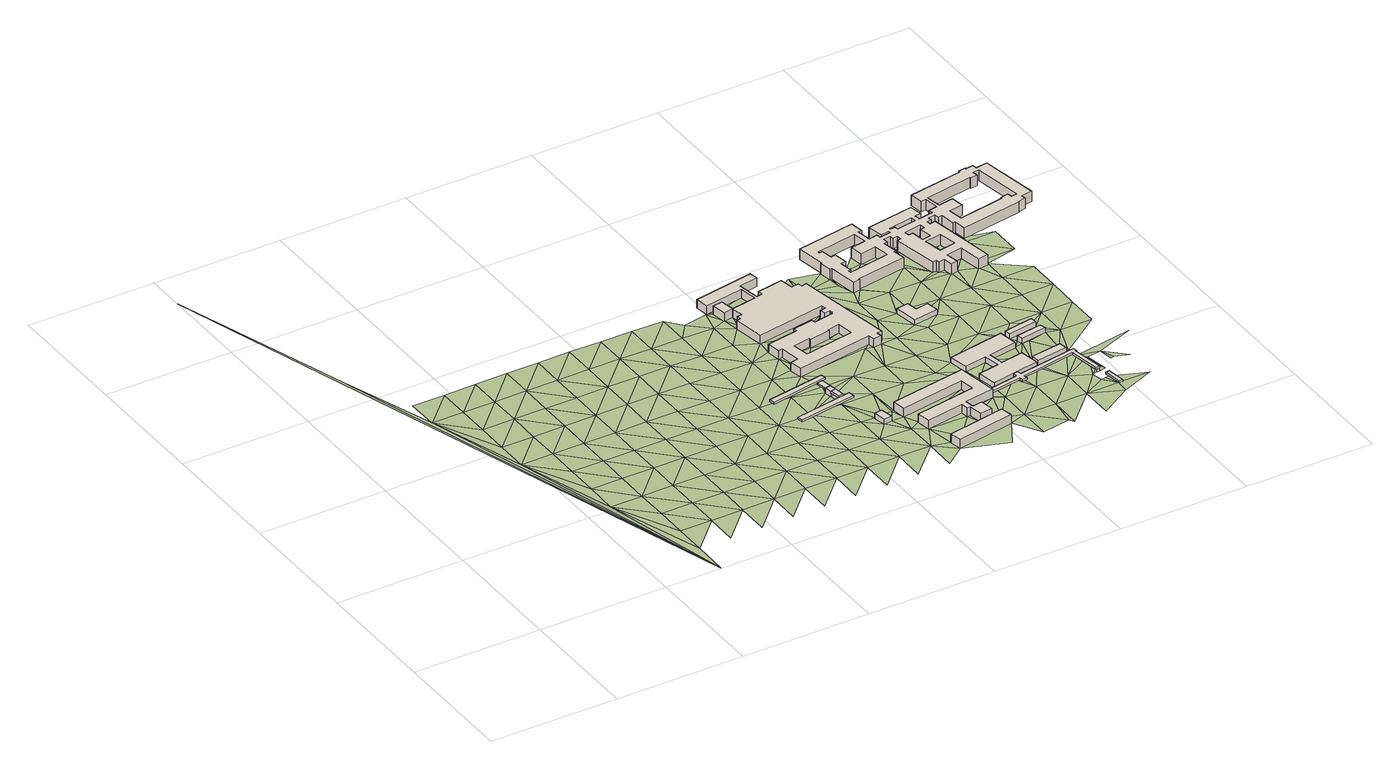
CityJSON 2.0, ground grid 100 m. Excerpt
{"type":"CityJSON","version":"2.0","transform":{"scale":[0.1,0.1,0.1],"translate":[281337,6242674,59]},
"CityObjects":{
"building1":{"type":"Building","attributes":{"osm_address":"Bellville Cape Town","osm_building":"roof","osm_building:levels":"1","osm_layer":"1","plus_code":"4FRW3J8Q+W2W","ground_height":61.33,"bottom_roof_height":64.13,"roof_height":65.63},"geometry":[{"type":"Solid","lod":"1","boundaries":[[[[0,1,2,3]],[[1,4,5,2]],[[4,6,7,5]],[[6,0,3,7]],[[3,2,5,7]],[[6,4,1,0]]]]}]},
"building2":{"type":"Building","attributes":{"osm_address":"Bellville Cape Town","osm_building":"roof","osm_building:levels":"1","osm_layer":"1","plus_code":"4FRW3J9Q+22V","ground_height":61.42,"bottom_roof_height":64.22,"roof_height":65.72},"geometry":[{"type":"Solid","lod":"1","boundaries":[[[[8,9,10,11]],[[9,12,13,10]],[[12,14,15,13]],[[14,8,11,15]],[[11,10,13,15]],[[14,12,9,8]]]]}]},
"building3":{"type":"Building","attributes":{"osm_building":"roof","osm_building:levels":"1","osm_layer":"1","plus_code":"4FRW3J8Q+X4J","ground_height":61.26,"bottom_roof_height":64.06,"roof_height":65.56},"geometry":[{"type":"Solid","lod":"1","boundaries":[[[[16,17,18,19,20]],[[17,21,22,18]],[[21,23,24,25,22]],[[23,16,20,19,25,24]],[[19,18,22,25]],[[23,21,17,16]]]]}]},
"building4":{"type":"Building","attributes":{"osm_building":"guardhouse","osm_building:levels":"1","plus_code":"4FRW3J9Q+242","ground_height":61.35,"building_height":4.1,"roof_height":65.45},"geometry":[{"type":"Solid","lod":"1","boundaries":[[[[26,27,28,20,29,30]],[[27,31,23,24,20,28]],[[31,32,33,34,24,23]],[[32,26,30,29,34,33]],[[29,20,24,34]],[[32,31,27,26]]]]}]},
"building5":{"type":"Building","attributes":{"osm_building":"yes","osm_building:levels":"1","plus_code":"4FRW3J8Q+R5R","ground_height":60.98,"building_height":4.1,"roof_height":65.08},"geometry":[{"type":"Solid","lod":"1","boundaries":[[[[35,36,37,38]],[[36,39,40,37]],[[39,41,42,40]],[[41,35,38,42]],[[38,37,40,42]],[[41,39,36,35]]]]}]},
"building6":{"type":"Building","attributes":{"osm_address":"Bellville Cape Town","osm_building":"roof","osm_building:levels":"1","osm_layer":"1","plus_code":"4FRW3J9Q+23Q","ground_height":61.35,"bottom_roof_height":64.15,"roof_height":65.65},"geometry":[{"type":"Solid","lod":"1","boundaries":[[[[43,44,45,46,34]],[[44,47,48,45]],[[47,30,29,49,48]],[[30,43,34,46,49,29]],[[46,45,48,49]],[[30,47,44,43]]]]}]},
"building7":{"type":"Building","attributes":{"osm_address":"Bellville 7530 Cape Town","osm_building":"dormitory","osm_building:levels":"2","plus_code":"4FRW3J8Q+M96","ground_height":60.86,"building_height":6.9,"roof_height":67.76},"geometry":[{"type":"Solid","lod":"1","boundaries":[[[[50,51,52,53]],[[51,54,55,52]],[[54,56,57,55]],[[56,50,53,57]],[[53,52,55,57]],[[56,54,51,50]]]]}]},
"building8":{"type":"Building","attributes":{"osm_address":"Matthew Goniwe Residence 2 Bellville 7530 Cape Town","osm_building":"dormitory","osm_building:levels":"2","plus_code":"4FRW3J8Q+RC5","ground_height":60.91,"building_height":6.9,"roof_height":67.81},"geometry":[{"type":"Solid","lod":"1","boundaries":[[[[58,59,60,61,62,63]],[[59,64,65,60]],[[64,66,67,65]],[[66,68,69,67]],[[68,70,71,69]],[[70,72,73,71]],[[72,74,75,73]],[[74,76,77,75]],[[76,78,79,77]],[[78,80,81,79]],[[80,82,83,81]],[[82,84,85,83]],[[84,86,87,85]],[[86,88,89,87]],[[88,90,91,89]],[[90,92,93,91]],[[92,94,95,96,97,93]],[[94,58,63,62,61,97,96,95]],[[61,60,65,67,69,71,73,75,77,79,81,83,85,87,89,91,93,97]],[[94,92,90,88,86,84,82,80,78,76,74,72,70,68,66,64,59,58]]]]}]},
"building9":{"type":"Building","attributes":{"osm_address":"Food Technology Bellville Cape Town","osm_building":"university","osm_building:levels":"2","osm_type":"multipolygon","plus_code":"4FRW3J9Q+86R","ground_height":61.01,"building_height":6.9,"roof_height":67.91},"geometry":[{"type":"Solid","lod":"1","boundaries":[[[[98,99,100,101]],[[99,102,103,100]],[[102,104,105,103]],[[104,106,107,105]],[[106,108,109,107]],[[108,110,111,109]],[[110,112,113,111]],[[112,114,115,113]],[[114,116,117,115]],[[116,118,119,117]],[[118,120,121,119]],[[120,122,123,121]],[[122,124,125,123]],[[124,126,127,125]],[[126,128,129,127]],[[128,130,131,129]],[[130,132,133,131]],[[132,134,135,133]],[[134,136,137,135]],[[136,138,139,137]],[[138,140,141,139]],[[140,142,143,141]],[[142,144,145,143]],[[144,146,147,145]],[[146,148,149,147]],[[148,150,151,149]],[[150,152,153,151]],[[152,154,155,153]],[[154,156,157,155]],[[156,158,159,157]],[[158,160,161,159]],[[160,162,163,161]],[[162,164,165,163]],[[164,166,167,165]],[[166,168,169,167]],[[168,170,171,169]],[[170,172,173,171]],[[172,174,175,173]],[[174,176,177,175]],[[176,178,179,177]],[[178,180,181,179]],[[180,182,183,181]],[[182,184,185,183]],[[184,186,187,185]],[[186,188,189,187]],[[188,190,191,189]],[[190,192,193,191]],[[192,98,101,193]],[[194,195,196,197]],[[195,198,199,196]],[[198,200,201,199]],[[200,202,203,201]],[[202,204,205,203]],[[204,206,207,205]],[[206,208,209,207]],[[208,194,197,209]],[[101,100,103,105,107,109,111,113,115,117,119,121,123,125,127,129,131,133,135,137,139,141,143,145,147,149,151,153,155,157,159,161,163,165,167,169,171,173,175,177,179,181,183,185,187,189,191,193],[197,196,199,201,203,205,207,209]],[[192,190,188,186,184,182,180,178,176,174,172,170,168,166,164,162,160,158,156,154,152,150,148,146,144,142,140,138,136,134,132,130,128,126,124,122,120,118,116,114,112,110,108,106,104,102,99,98],[208,206,204,202,200,198,195,194]]]]}]},
"building10":{"type":"Building","attributes":{"osm_address":"HIV/AIDS Unit Bellville 7530 Cape Town","osm_building":"university","osm_building:levels":"1","plus_code":"4FRW3J8Q+VHW","ground_height":61.25,"building_height":4.1,"roof_height":65.35},"geometry":[{"type":"Solid","lod":"1","boundaries":[[[[210,211,212,213,214]],[[211,215,216,212]],[[215,217,218,216]],[[217,219,220,218]],[[219,221,222,220]],[[221,223,224,222]],[[223,225,226,224]],[[225,227,228,226]],[[227,229,230,228]],[[229,231,232,230]],[[231,233,234,232]],[[233,235,236,234]],[[235,237,238,239,236]],[[237,210,214,213,239,238]],[[213,212,216,218,220,222,224,226,228,230,232,234,236,239]],[[237,235,233,231,229,227,225,223,221,219,217,215,211,210]]]]}]},
"building11":{"type":"Building","attributes":{"osm_building":"roof","osm_building:levels":"1","osm_layer":"1","plus_code":"4FRW3J8Q+QGW","ground_height":61.04,"bottom_roof_height":63.84,"roof_height":65.34},"geometry":[{"type":"Solid","lod":"1","boundaries":[[[[63,95,96,62]],[[95,240,241,96]],[[240,242,243,241]],[[242,244,245,243]],[[244,246,247,245]],[[246,248,249,247]],[[248,250,251,249]],[[250,252,253,251]],[[252,254,255,253]],[[254,256,257,255]],[[256,258,259,257]],[[258,260,261,259]],[[260,214,213,261]],[[214,238,239,213]],[[238,262,263,239]],[[262,63,62,263]],[[62,96,241,243,245,247,249,251,253,255,257,259,261,213,239,263]],[[262,238,214,260,258,256,254,252,250,248,246,244,242,240,95,63]]]]}]},
"building12":{"type":"Building","attributes":{"osm_address":"Bellville 7530 Cape Town","osm_building":"university","osm_building:levels":"1","osm_name":"Control Centre","osm_office":"security","plus_code":"4FRW3J9Q+5GH","ground_height":61.45,"building_height":4.1,"roof_height":65.55},"geometry":[{"type":"Solid","lod":"1","boundaries":[[[[264,265,266,267]],[[265,268,269,266]],[[268,270,271,269]],[[270,272,273,271]],[[272,274,275,273]],[[274,264,267,275]],[[267,266,269,271,273,275]],[[274,272,270,268,265,264]]]]}]},
"building13":{"type":"Building","attributes":{"osm_address":"Bellville 7530 Cape Town","osm_building":"yes","osm_building:levels":"1","plus_code":"4FRW3J8Q+VP5","ground_height":61.03,"building_height":4.1,"roof_height":65.13},"geometry":[{"type":"Solid","lod":"1","boundaries":[[[[276,277,278,279]],[[277,280,281,278]],[[280,282,283,281]],[[282,276,279,283]],[[279,278,281,283]],[[282,280,277,276]]]]}]},
"building14":{"type":"Building","attributes":{"osm_building":"roof","osm_building:levels":"1","osm_layer":"1","plus_code":"4FRW3J8Q+MRG","ground_height":61.07,"bottom_roof_height":63.87,"roof_height":65.37},"geometry":[{"type":"Solid","lod":"1","boundaries":[[[[284,285,286,287]],[[285,288,289,286]],[[288,290,291,289]],[[290,284,287,291]],[[287,286,289,291]],[[290,288,285,284]]]]}]},
"building15":{"type":"Building","attributes":{"osm_address":"Bellville 7530 Cape Town","osm_building":"yes","osm_building:levels":"1","plus_code":"4FRW3J8Q+XQ2","ground_height":61.28,"building_height":4.1,"roof_height":65.38},"geometry":[{"type":"Solid","lod":"1","boundaries":[[[[292,293,294,295]],[[293,296,297,294]],[[296,298,299,297]],[[298,292,295,299]],[[295,294,297,299]],[[298,296,293,292]]]]}]},
"building16":{"type":"Building","attributes":{"osm_address":"Bellville 7530 Cape Town","osm_building":"yes","osm_building:levels":"1","plus_code":"4FRW3J8Q+XPQ","ground_height":61.49,"building_height":4.1,"roof_height":65.59},"geometry":[{"type":"Solid","lod":"1","boundaries":[[[[300,301,302,303]],[[301,304,305,302]],[[304,306,307,305]],[[306,300,303,307]],[[303,302,305,307]],[[306,304,301,300]]]]}]},
"building17":{"type":"Building","attributes":{"osm_address":"Richard Sacco Residence Bellville 7530 Cape Town","osm_building":"dormitory","osm_building:levels":"2","osm_residential":"university","osm_type":"multipolygon","plus_code":"4FRW3J9R+F23","ground_height":62.81,"building_height":6.9,"roof_height":69.71},"geometry":[{"type":"Solid","lod":"1","boundaries":[[[[308,309,310,311]],[[309,312,313,310]],[[312,314,315,313]],[[314,316,317,315]],[[316,318,319,317]],[[318,320,321,319]],[[320,322,323,321]],[[322,324,325,323]],[[324,326,327,325]],[[326,328,329,327]],[[328,330,331,329]],[[330,332,333,331]],[[332,334,335,333]],[[334,336,337,335]],[[336,338,339,337]],[[338,340,341,339]],[[340,342,343,341]],[[342,344,345,343]],[[344,346,347,345]],[[346,348,349,347]],[[348,350,351,349]],[[350,352,353,351]],[[352,354,355,353]],[[354,356,357,355]],[[356,358,359,357]],[[358,360,361,359]],[[360,362,363,361]],[[362,364,365,363]],[[364,366,367,365]],[[366,368,369,367]],[[368,370,371,369]],[[370,372,373,371]],[[372,374,375,373]],[[374,376,377,375]],[[376,378,379,377]],[[378,380,381,379]],[[380,382,383,381]],[[382,384,385,383]],[[384,386,387,385]],[[386,388,389,387]],[[388,390,391,389]],[[390,392,393,391]],[[392,394,395,393]],[[394,396,397,395]],[[396,398,399,397]],[[398,400,401,399]],[[400,402,403,401]],[[402,404,405,403]],[[404,406,407,405]],[[406,408,409,407]],[[408,410,411,409]],[[410,412,413,411]],[[412,414,415,413]],[[414,416,417,415]],[[416,418,419,417]],[[418,420,421,419]],[[420,422,423,421]],[[422,424,425,423]],[[424,426,427,425]],[[426,428,429,427]],[[428,430,431,429]],[[430,432,433,431]],[[432,434,435,433]],[[434,436,437,435]],[[436,438,439,437]],[[438,440,441,439]],[[440,442,443,441]],[[442,444,445,443]],[[444,446,447,445]],[[446,448,449,447]],[[448,450,451,449]],[[450,308,311,451]],[[452,453,454,455]],[[453,456,457,454]],[[456,458,459,457]],[[458,452,455,459]],[[460,461,462,463]],[[461,464,465,462]],[[464,466,467,465]],[[466,468,469,467]],[[468,470,471,469]],[[470,472,473,471]],[[472,474,475,473]],[[474,460,463,475]],[[476,477,478,479]],[[477,480,481,478]],[[480,482,483,481]],[[482,484,485,483]],[[484,486,487,485]],[[486,488,489,487]],[[488,490,491,489]],[[490,492,493,491]],[[492,494,495,493]],[[494,496,497,495]],[[496,498,499,497]],[[498,500,501,499]],[[500,502,503,501]],[[502,504,505,503]],[[504,506,507,505]],[[506,476,479,507]],[[508,509,510,511]],[[509,512,513,510]],[[512,514,515,513]],[[514,516,517,515]],[[516,518,519,517]],[[518,520,521,519]],[[520,522,523,521]],[[522,524,525,523]],[[524,526,527,525]],[[526,528,529,527]],[[528,530,531,529]],[[530,532,533,531]],[[532,534,535,533]],[[534,536,537,535]],[[536,538,539,537]],[[538,508,511,539]],[[540,541,542,543]],[[541,544,545,542]],[[544,546,547,545]],[[546,548,549,547]],[[548,550,551,549]],[[550,540,543,551]],[[311,310,313,315,317,319,321,323,325,327,329,331,333,335,337,339,341,343,345,347,349,351,353,355,357,359,361,363,365,367,369,371,373,375,377,379,381,383,385,387,389,391,393,395,397,399,401,403,405,407,409,411,413,415,417,419,421,423,425,427,429,431,433,435,437,439,441,443,445,447,449,451],[455,454,457,459],[463,462,465,467,469,471,473,475],[479,478,481,483,485,487,489,491,493,495,497,499,501,503,505,507],[511,510,513,515,517,519,521,523,525,527,529,531,533,535,537,539],[543,542,545,547,549,551]],[[450,448,446,444,442,440,438,436,434,432,430,428,426,424,422,420,418,416,414,412,410,408,406,404,402,400,398,396,394,392,390,388,386,384,382,380,378,376,374,372,370,368,366,364,362,360,358,356,354,352,350,348,346,344,342,340,338,336,334,332,330,328,326,324,322,320,318,316,314,312,309,308],[458,456,453,452],[474,472,470,468,466,464,461,460],[506,504,502,500,498,496,494,492,490,488,486,484,482,480,477,476],[538,536,534,532,530,528,526,524,522,520,518,516,514,512,509,508],[550,548,546,544,541,540]]]]}]},
"terrain1":{"type":"TINRelief","geometry":[{"type":"CompositeSurface","lod":"1","boundaries":[[[552,553,554]],[[555,552,554]],[[556,555,554]],[[556,554,557]],[[554,558,557]],[[559,555,556]],[[557,560,556]],[[561,557,558]],[[559,562,555]],[[563,556,560]],[[564,555,565]],[[561,566,557]],[[562,567,555]],[[557,568,560]],[[559,556,569]],[[563,570,556]],[[568,557,566]],[[565,555,567]],[[558,571,561]],[[556,570,569]],[[572,563,560]],[[559,573,562]],[[566,561,571]],[[572,560,568]],[[559,569,573]],[[570,563,574]],[[567,562,575]],[[566,576,568]],[[563,572,574]],[[571,576,566]],[[562,573,575]],[[567,577,565]],[[570,578,569]],[[570,574,579]],[[572,568,580]],[[576,581,568]],[[577,567,575]],[[571,582,583]],[[573,569,578]],[[570,579,578]],[[572,580,574]],[[580,568,581]],[[571,583,576]],[[584,579,574]],[[575,573,585]],[[573,578,586]],[[587,581,576]],[[584,574,580]],[[576,583,587]],[[573,586,585]],[[577,575,588]],[[589,578,579]],[[584,590,579]],[[591,580,581]],[[581,587,592]],[[588,575,585]],[[593,594,583]],[[589,586,578]],[[579,590,589]],[[580,591,584]],[[591,581,592]],[[583,594,587]],[[595,585,586]],[[590,584,596]],[[586,589,595]],[[592,587,597]],[[584,591,596]],[[597,587,594]],[[585,598,588]],[[595,599,585]],[[592,600,591]],[[590,601,589]],[[590,596,602]],[[600,592,597]],[[598,585,599]],[[594,603,604]],[[590,602,601]],[[591,605,596]],[[595,589,606]],[[605,591,600]],[[607,597,594]],[[606,599,595]],[[589,601,606]],[[602,596,608]],[[597,607,600]],[[594,604,607]],[[596,605,608]],[[598,599,609]],[[610,599,606]],[[602,611,601]],[[602,608,612]],[[605,600,613]],[[600,607,614]],[[609,599,610]],[[615,616,604]],[[602,612,611]],[[605,613,608]],[[617,606,601]],[[600,614,613]],[[604,616,607]],[[611,617,601]],[[618,612,608]],[[619,610,606]],[[620,614,607]],[[608,613,618]],[[620,607,616]],[[606,617,619]],[[621,611,612]],[[610,622,609]],[[612,618,621]],[[623,613,614]],[[620,624,614]],[[622,610,619]],[[616,625,626]],[[623,618,613]],[[627,617,611]],[[614,624,623]],[[628,611,621]],[[616,626,620]],[[617,627,619]],[[627,611,628]],[[624,620,629]],[[621,618,630]],[[631,618,623]],[[620,626,629]],[[621,630,628]],[[622,619,632]],[[630,618,631]],[[627,633,619]],[[634,623,624]],[[624,629,634]],[[619,633,632]],[[626,635,636]],[[628,637,627]],[[637,628,630]],[[629,626,636]],[[638,631,623]],[[623,634,639]],[[640,633,627]],[[623,639,638]],[[640,627,637]],[[634,629,641]],[[642,630,631]],[[641,629,636]],[[643,632,633]],[[642,631,638]],[[633,640,644]],[[639,634,645]],[[646,637,630]],[[645,634,641]],[[643,633,644]],[[647,648,636]],[[637,646,640]],[[630,642,646]],[[649,638,639]],[[641,636,648]],[[639,645,650]],[[650,27,639]],[[651,645,641]],[[642,638,652]],[[27,649,639]],[[640,653,644]],[[640,646,654]],[[644,655,643]],[[649,656,638]],[[650,645,657]],[[651,641,658]],[[645,651,657]],[[658,641,648]],[[638,656,652]],[[640,654,653]],[[642,659,646]],[[653,655,644]],[[660,642,652]],[[27,650,661]],[[650,657,35]],[[662,54,648]],[[659,642,660]],[[663,656,649]],[[658,41,651]],[[654,646,664]],[[646,659,665]],[[666,658,648]],[[667,661,650]],[[668,648,54]],[[665,664,646]],[[667,650,35]],[[669,35,41]],[[670,41,658]],[[655,653,671]],[[668,666,648]],[[659,660,672]],[[653,654,673]],[[41,670,669]],[[674,659,672]],[[663,661,675]],[[652,656,675]],[[658,676,670]],[[658,666,676]],[[663,675,656]],[[654,664,673]],[[669,667,35]],[[677,669,670]],[[671,653,678]],[[673,678,653]],[[679,666,668]],[[667,669,677]],[[675,661,667]],[[671,680,681]],[[678,680,671]],[[673,682,678]],[[682,673,683]],[[664,665,684]],[[685,681,680]],[[678,682,686]],[[687,688,689]],[[686,682,690]],[[666,679,78]],[[667,677,691]],[[665,692,684]],[[652,675,693]],[[689,694,687]],[[668,695,679]],[[667,691,675]],[[676,68,670]],[[76,666,78]],[[140,685,696]],[[54,697,698]],[[82,78,679]],[[688,699,689]],[[664,684,700]],[[701,675,691]],[[82,679,695]],[[702,685,140]],[[693,703,652]],[[82,80,78]],[[677,59,691]],[[675,701,693]],[[70,68,676]],[[699,704,689]],[[88,705,90]],[[84,82,695]],[[86,705,88]],[[706,707,126]],[[124,706,126]],[[180,700,684]],[[708,709,704]],[[710,701,691]],[[695,86,84]],[[711,180,712]],[[708,704,699]],[[713,90,705]],[[714,693,701]],[[705,86,713]],[[180,711,715]],[[695,713,86]],[[698,716,695]],[[701,717,714]],[[711,712,718]],[[693,714,703]],[[710,691,59]],[[700,180,715]],[[698,719,716]],[[720,701,710]],[[720,717,701]],[[718,721,711]],[[711,721,722]],[[723,695,716]],[[700,715,724]],[[713,695,723]],[[721,725,722]],[[726,717,727]],[[728,716,719]],[[729,713,723]],[[729,235,730]],[[731,710,59]],[[717,732,727]],[[720,710,733]],[[717,720,732]],[[723,235,729]],[[734,735,736]],[[233,59,730]],[[731,733,710]],[[235,233,730]],[[59,233,731]],[[735,737,736]],[[735,738,739]],[[740,727,732]],[[740,739,727]],[[741,723,716]],[[728,742,716]],[[737,735,739]],[[237,235,723]],[[720,743,732]],[[720,733,743]],[[731,233,744]],[[716,742,741]],[[745,742,728]],[[739,740,746]],[[268,740,732]],[[237,723,741]],[[739,747,737]],[[231,744,233]],[[746,430,739]],[[748,732,743]],[[268,732,748]],[[749,746,740]],[[750,739,430]],[[750,426,739]],[[749,740,268]],[[747,739,426]],[[742,745,751]],[[741,210,237]],[[752,743,733]],[[432,430,746]],[[430,428,750]],[[750,428,426]],[[741,742,753]],[[749,754,746]],[[210,741,211]],[[746,754,432]],[[217,215,755]],[[268,748,756]],[[748,743,757]],[[758,752,733]],[[742,751,753]],[[759,754,749]],[[492,490,488]],[[432,754,434]],[[741,753,211]],[[760,759,761]],[[494,492,762]],[[743,752,757]],[[763,755,215]],[[756,748,757]],[[215,211,277]],[[280,277,211]],[[753,280,211]],[[751,764,765]],[[766,762,492]],[[488,767,492]],[[759,760,768]],[[293,215,277]],[[754,759,769]],[[754,770,434]],[[771,753,751]],[[215,293,763]],[[768,760,756]],[[752,758,772]],[[304,758,763]],[[762,766,773]],[[756,757,768]],[[280,753,774]],[[751,775,771]],[[292,304,763]],[[767,766,492]],[[772,758,304]],[[763,293,292]],[[277,776,293]],[[769,759,768]],[[751,777,775]],[[777,751,765]],[[772,778,752]],[[757,752,779]],[[277,780,776]],[[781,753,771]],[[770,754,769]],[[753,782,774]],[[777,783,775]],[[757,779,768]],[[292,784,304]],[[752,778,779]],[[782,753,781]],[[767,785,766]],[[783,777,786]],[[787,293,776]],[[771,788,789]],[[788,790,789]],[[772,791,778]],[[789,781,771]],[[787,776,780]],[[780,774,792]],[[793,774,782]],[[789,790,794]],[[792,774,793]],[[795,784,292]],[[777,765,796]],[[797,769,768]],[[794,781,789]],[[786,777,796]],[[768,779,798]],[[799,770,800]],[[801,770,769]],[[802,799,800]],[[792,803,780]],[[800,770,801]],[[804,782,781]],[[802,805,806]],[[768,798,797]],[[787,780,803]],[[769,807,801]],[[800,808,802]],[[779,778,809]],[[807,769,797]],[[805,802,808]],[[803,795,787]],[[808,800,801]],[[791,809,778]],[[784,795,803]],[[807,810,801]],[[791,784,809]],[[811,805,808]],[[804,812,813]],[[803,809,784]],[[779,814,798]],[[815,807,797]],[[816,808,817]],[[818,797,798]],[[813,819,804]],[[792,820,803]],[[814,779,809]],[[782,804,821]],[[798,822,818]],[[823,824,825]],[[826,798,814]],[[827,828,818]],[[809,803,829]],[[798,826,822]],[[830,831,832]],[[825,833,823]],[[834,824,823]],[[818,822,827]],[[835,832,831]],[[829,803,820]],[[834,823,833]],[[836,814,809]],[[822,826,837]],[[814,836,826]],[[809,829,836]],[[838,837,839]],[[826,840,837]],[[838,839,841]],[[826,836,840]],[[839,837,842]],[[838,841,843]],[[842,841,839]],[[841,844,843]],[[843,844,845]],[[841,846,844]],[[841,842,846]]]}]}
},
"vertices":[
[3267,1319,51],[2810,1242,51],[2810,1242,66],[3267,1319,66],[2818,1194,51],[2818,1194,66],[3275,1271,51],[3275,1271,66],
[2763,1523,52],[2771,1477,52],[2771,1477,67],[2763,1523,67],[3225,1557,52],[3225,1557,67],[3218,1599,52],[3218,1599,67],
[3168,1398,51],[3182,1317,51],[3182,1317,66],[3168,1398,66],[3168,1398,65],[3225,1324,51],[3225,1324,66],[3212,1405,51],[3212,1405,65],[3212,1405,66],
[3159,1450,23],[3168,1398,23],[3168,1398,52],[3159,1450,65],[3159,1450,52],[3212,1405,23],[3203,1458,23],[3203,1458,51],[3203,1458,65],
[3347,1028,20],[3285,1018,20],[3285,1018,61],[3347,1028,61],[3302,918,20],[3302,918,61],[3365,929,20],[3365,929,61],
[3203,1458,52],[3190,1538,52],[3190,1538,67],[3203,1458,67],[3144,1532,52],[3144,1532,67],[3159,1450,67],
[4026,579,17],[3572,497,17],[3572,497,88],[4026,579,88],[3589,404,17],[3589,404,88],[4043,486,17],[4043,486,88],
[4093,861,19],[4048,1133,19],[4048,1133,88],[4093,861,88],[4093,861,63],[4093,861,48],[3446,1033,19],[3446,1033,88],[3463,928,19],[3463,928,88],[3971,1012,19],[3971,1012,88],[3990,901,19],[3990,901,88],[3512,822,19],[3512,822,88],[3530,716,19],[3530,716,88],[3823,764,19],[3823,764,88],[3832,708,19],[3832,708,88],[3855,711,19],[3855,711,88],[3873,602,19],[3873,602,88],[3973,619,19],[3973,619,88],[3955,724,19],[3955,724,88],[3877,711,19],[3877,711,88],[3866,779,19],[3866,779,88],[4100,818,19],[4100,818,88],[4099,826,19],[4099,826,48],[4099,826,63],[4099,826,88],
[3106,1812,20],[3123,1712,20],[3123,1712,89],[3106,1812,89],[3725,1811,20],[3725,1811,89],[3733,1761,20],[3733,1761,89],[3799,1772,20],[3799,1772,89],[3792,1812,20],[3792,1812,89],[3832,1819,20],[3832,1819,89],[3702,2581,20],[3702,2581,89],[3660,2574,20],[3660,2574,89],[3654,2608,20],[3654,2608,89],[3595,2598,20],[3595,2598,89],[3576,2703,20],[3576,2703,89],[3370,2667,20],[3370,2667,89],[3377,2629,20],[3377,2629,89],[3332,2621,20],[3332,2621,89],[3303,2791,20],[3303,2791,89],[3453,2817,20],[3453,2817,89],[3442,2883,20],[3442,2883,89],[2967,2801,20],[2967,2801,89],[2984,2700,20],[2984,2700,89],[3287,2752,20],[3287,2752,89],[3311,2613,20],[3311,2613,89],[3115,2580,20],[3115,2580,89],[3096,2690,20],[3096,2690,89],[3019,2677,20],[3019,2677,89],[3038,2566,20],[3038,2566,89],[3113,2579,20],[3113,2579,89],[3129,2486,20],[3129,2486,89],[3090,2480,20],[3090,2480,89],[3095,2448,20],[3095,2448,89],[3062,2442,20],[3062,2442,89],[3103,2202,20],[3103,2202,89],[3645,2293,20],[3645,2293,89],[3651,2257,20],[3651,2257,89],[3609,2250,20],[3609,2250,89],[3617,2206,20],[3617,2206,89],[3662,2214,20],[3662,2214,89],[3666,2190,20],[3666,2190,89],[3656,2188,20],[3656,2188,89],[3658,2176,20],[3658,2176,89],[3503,2149,20],[3503,2149,89],[3498,2179,20],[3498,2179,89],[3337,2151,20],[3337,2151,89],[3342,2122,20],[3342,2122,89],[3093,2080,20],[3093,2080,89],[3111,1973,20],[3111,1973,89],[3141,1979,20],[3141,1979,89],[3167,1824,20],[3167,1824,89],[3530,2021,20],[3624,2038,20],[3624,2038,89],[3530,2021,89],[3646,1911,20],[3646,1911,89],[3254,1843,20],[3254,1843,89],[3232,1973,20],[3232,1973,89],[3367,1996,20],[3367,1996,89],[3369,1979,20],[3369,1979,89],[3532,2007,20],[3532,2007,89],
[4377,947,20],[4550,977,20],[4550,977,63],[4377,947,63],[4377,947,48],[4523,1129,20],[4523,1129,63],[4346,1098,20],[4346,1098,63],[4325,1217,20],[4325,1217,63],[4551,1257,20],[4551,1257,63],[4525,1407,20],[4525,1407,63],[4082,1330,20],[4082,1330,63],[4108,1181,20],[4108,1181,63],[4285,1212,20],[4285,1212,63],[4307,1088,20],[4307,1088,63],[4142,1059,20],[4142,1059,63],[4168,910,20],[4168,910,63],[4338,940,20],[4338,940,48],[4338,940,63],
[4349,869,48],[4349,869,63],[4355,842,48],[4355,842,63],[4392,848,48],[4392,848,63],[4387,877,48],[4387,877,63],[4814,950,48],[4814,950,63],[4855,710,48],[4855,710,63],[4887,716,48],[4887,716,63],[4846,955,48],[4846,955,63],[4854,956,48],[4854,956,63],[4848,992,48],[4848,992,63],[4384,914,48],[4384,914,63],[4343,905,48],[4343,905,63],
[4177,2046,24],[4081,2030,24],[4081,2030,65],[4177,2046,65],[4112,1847,24],[4112,1847,65],[4310,1879,24],[4310,1879,65],[4293,1976,24],[4293,1976,65],[4192,1959,24],[4192,1959,65],
[4802,1091,20],[4560,1057,20],[4560,1057,61],[4802,1091,61],[4569,991,20],[4569,991,61],[4812,1026,20],[4812,1026,61],
[4882,624,49],[4905,487,49],[4905,487,64],[4882,624,64],[4933,489,49],[4933,489,64],[4912,630,49],[4912,630,64],
[4604,1321,23],[4614,1272,23],[4614,1272,64],[4604,1321,64],[4817,1308,23],[4817,1308,64],[4807,1354,23],[4807,1354,64],
[4794,1450,23],[4564,1410,23],[4564,1410,66],[4794,1450,66],[4572,1363,23],[4572,1363,66],[4802,1401,23],[4802,1401,66],
[4515,2732,22],[4522,2694,22],[4522,2694,107],[4515,2732,107],[4491,2689,22],[4491,2689,107],[4553,2335,22],[4553,2335,107],[4587,2341,22],[4587,2341,107],[4592,2312,22],[4592,2312,107],[4638,2320,22],[4638,2320,107],[4650,2253,22],[4650,2253,107],[4703,2262,22],[4703,2262,107],[4686,2361,22],[4686,2361,107],[4812,2383,22],[4812,2383,107],[4842,2208,22],[4842,2208,107],[4923,2222,22],[4923,2222,107],[4832,2755,22],[4832,2755,107],[4788,2747,22],[4788,2747,107],[4783,2777,22],[4783,2777,107],[4818,2783,22],[4818,2783,107],[4813,2811,22],[4813,2811,107],[4867,2820,22],[4867,2820,107],[4873,2786,22],[4873,2786,107],[4907,2792,22],[4907,2792,107],[4926,2674,22],[4926,2674,107],[4942,2676,22],[4942,2676,107],[4957,2581,22],[4957,2581,107],[5438,2659,22],[5438,2659,107],[5440,2667,22],[5440,2667,107],[5501,2677,22],[5501,2677,107],[5495,2715,22],[5495,2715,107],[5581,2729,22],[5581,2729,107],[5505,3185,22],[5505,3185,107],[5413,3170,22],[5413,3170,107],[5407,3207,22],[5407,3207,107],[5347,3197,22],[5347,3197,107],[5346,3207,22],[5346,3207,107],[5290,3198,22],[5290,3198,107],[5292,3186,22],[5292,3186,107],[4861,3113,22],[4861,3113,107],[4879,3010,22],[4879,3010,107],[4918,3017,22],[4918,3017,107],[4937,2904,22],[4937,2904,107],[4865,2891,22],[4865,2891,107],[4871,2857,22],[4871,2857,107],[4757,2837,22],[4757,2837,107],[4750,2879,22],[4750,2879,107],[4798,2888,22],[4798,2888,107],[4781,2988,22],[4781,2988,107],[4409,2925,22],[4409,2925,107],[4430,2802,22],[4430,2802,107],[4498,2813,22],[4498,2813,107],[4500,2798,22],[4500,2798,107],[4412,2783,22],[4412,2783,107],[4406,2817,22],[4406,2817,107],[4337,2805,22],[4337,2805,107],[4319,2915,22],[4319,2915,107],[4348,2920,22],[4348,2920,107],[4331,3023,22],[4331,3023,107],[3872,2945,22],[3872,2945,107],[3910,2720,22],[3910,2720,107],[3899,2718,22],[3899,2718,107],[3916,2623,22],[3916,2623,107],[3930,2626,22],[3930,2626,107],[3968,2403,22],[3968,2403,107],[4020,2412,22],[4020,2412,107],[4018,2419,22],[4018,2419,107],[4417,2489,22],[4417,2489,107],[4401,2581,22],[4401,2581,107],[4416,2583,22],[4416,2583,107],[4394,2703,22],[4394,2703,107],[4424,2709,22],[4424,2709,107],[4418,2745,22],[4418,2745,107],[4476,2755,22],[4476,2755,107],[4481,2725,22],[4481,2725,107],[4777,2598,22],[4804,2458,22],[4804,2458,107],[4777,2598,107],[4674,2434,22],[4674,2434,107],[4647,2574,22],[4647,2574,107],[4722,2767,22],[4729,2728,22],[4729,2728,107],[4722,2767,107],[4693,2722,22],[4693,2722,107],[4711,2621,22],[4711,2621,107],[4643,2609,22],[4643,2609,107],[4625,2712,22],[4625,2712,107],[4591,2706,22],[4591,2706,107],[4585,2743,22],[4585,2743,107],[4280,2903,22],[4299,2796,22],[4299,2796,107],[4280,2903,107],[4177,2775,22],[4177,2775,107],[4195,2674,22],[4195,2674,107],[4321,2696,22],[4321,2696,107],[4342,2578,22],[4342,2578,107],[4016,2520,22],[4016,2520,107],[4012,2540,22],[4012,2540,107],[4033,2544,22],[4033,2544,107],[4016,2644,22],[4016,2644,107],[4057,2652,22],[4057,2652,107],[4039,2756,22],[4039,2756,107],[4002,2749,22],[4002,2749,107],[3986,2839,22],[3986,2839,107],[3959,2834,22],[3959,2834,107],[3957,2846,22],[3957,2846,107],[5412,3136,22],[5478,2754,22],[5478,2754,107],[5412,3136,107],[5433,2747,22],[5433,2747,107],[5427,2784,22],[5427,2784,107],[5364,2773,22],[5364,2773,107],[5366,2761,22],[5366,2761,107],[5002,2698,22],[5002,2698,107],[4982,2812,22],[4982,2812,107],[5092,2831,22],[5092,2831,107],[5075,2931,22],[5075,2931,107],[4959,2911,22],[4959,2911,107],[4939,3027,22],[4939,3027,107],[5313,3091,22],[5313,3091,107],[5314,3080,22],[5314,3080,107],[5370,3090,22],[5370,3090,107],[5364,3128,22],[5364,3128,107],[4524,2831,22],[4522,2842,22],[4522,2842,107],[4524,2831,107],[4713,2873,22],[4713,2873,107],[4720,2834,22],[4720,2834,107],[4567,2809,22],[4567,2809,107],[4562,2837,22],[4562,2837,107],
[446,3276,20],[3,4695,10],[1438,2,16],[695,2526,26],[943,1777,23],[1192,1028,18],[1441,279,16],[943,2027,24],[1192,1278,20],[1441,528,16],[943,2277,25],[1192,1528,22],[695,2776,24],[943,2776,25],[1441,778,17],[943,2526,26],[1441,1028,17],[1192,2027,24],[1192,1777,23],[1689,528,16],[1441,1278,20],[1192,2277,26],[1441,1528,22],[1192,2526,27],[1689,778,17],[1192,2776,27],[1441,2027,25],[1441,1777,23],[1689,1278,20],[1689,1028,18],[1689,279,16],[1938,528,17],[1689,1528,23],[1441,2526,27],[1441,2277,26],[1938,778,18],[1441,2776,28],[1689,2027,27],[1689,1777,25],[1938,1278,21],[1938,1028,19],[1938,279,16],[2186,528,19],[1689,2277,28],[1938,1528,24],[2186,778,20],[1689,2776,29],[1689,2526,29],[2186,1028,21],[1938,2027,29],[1938,1777,26],[2186,279,17],[2435,528,19],[2186,1278,23],[1938,2277,30],[2435,778,20],[2186,1528,25],[1938,2776,31],[1938,2526,31],[2186,2027,28],[2186,1777,27],[2435,1278,25],[2435,1028,22],[2435,279,17],[2683,528,18],[2186,2277,29],[2435,1528,27],[2186,2526,30],[2683,778,20],[2435,1777,27],[2186,2776,30],[2683,1278,24],[2683,1028,22],[2683,279,17],[2932,528,20],[2435,2277,28],[2435,2027,28],[2932,778,21],[2683,1777,26],[2683,1528,25],[2435,2776,29],[2435,2526,28],[2932,1028,22],[2932,279,18],[3180,528,20],[2683,2027,26],[2932,1528,24],[2932,1278,23],[2683,2277,25],[3180,778,21],[2932,1777,24],[2683,2776,25],[2683,2526,25],[3180,1028,22],[2932,2027,22],[3180,279,19],[3429,528,19],[3159,1450,24],[3180,1278,23],[3302,918,22],[3123,1712,23],[2932,2526,22],[2932,2277,22],[2782,2658,25],[3180,1528,24],[3285,1018,22],[3429,778,20],[3111,1973,22],[3106,1812,23],[3212,1405,24],[3429,279,18],[3203,1458,24],[3103,2202,21],[3093,2080,22],[3530,716,20],[3429,1278,21],[3572,497,18],[3429,1028,20],[3463,928,20],[2972,2693,23],[3167,1824,23],[3062,2442,21],[3141,1979,22],[3429,1528,22],[3512,822,20],[3446,1033,20],[3038,2566,22],[3678,528,18],[3019,2677,23],[2984,2700,23],[3090,2480,21],[3095,2448,21],[3337,2151,21],[3096,2690,23],[3113,2579,21],[3232,1973,22],[3254,1843,23],[3369,1979,21],[3129,2486,21],[3678,1278,20],[3342,2122,21],[3678,1777,22],[3367,1996,21],[4026,579,19],[3115,2580,21],[3926,279,17],[4043,486,19],[3646,1911,22],[3645,2293,21],[3678,1528,22],[3287,2752,23],[3725,1811,22],[3532,2007,21],[3926,778,19],[3370,2667,21],[3303,2791,23],[3624,2038,22],[3530,2021,21],[3926,1278,21],[3617,2206,21],[3503,2149,21],[4100,818,20],[3733,1761,22],[3609,2250,21],[4175,528,20],[3799,1772,22],[3658,2176,21],[4175,279,18],[3926,1528,22],[3656,2188,21],[3662,2214,21],[4175,778,20],[3651,2257,21],[3666,2190,21],[3792,1812,22],[3832,1819,23],[4396,312,18],[4099,826,20],[4093,861,20],[4108,1181,22],[3926,1777,23],[4082,1330,22],[3595,2598,21],[3654,2608,21],[3576,2703,22],[3678,2776,22],[3660,2574,21],[3702,2581,21],[3926,2027,23],[4423,778,20],[4423,528,20],[4175,1528,23],[4285,1212,22],[4423,279,18],[3926,2277,22],[3899,2718,24],[4175,1777,24],[4081,2030,25],[3926,2526,22],[4672,528,20],[4423,1528,23],[4672,778,20],[4175,2277,24],[4325,1217,22],[4310,1879,25],[4423,1777,25],[4525,1407,23],[4177,2046,25],[4293,1976,25],[4192,1959,25],[4057,2652,25],[4551,1257,23],[4672,279,18],[4915,422,21],[4195,2674,25],[4342,2578,25],[4423,2027,26],[4423,2277,26],[4417,2489,25],[4826,705,21],[4564,1410,25],[4175,2776,25],[4812,1026,21],[4842,617,21],[4672,1278,23],[4920,528,21],[4672,1528,25],[4672,1777,27],[4802,1091,21],[4909,904,21],[4854,956,21],[4882,624,21],[4802,1401,24],[4321,2696,26],[4912,630,21],[4817,1308,24],[4855,710,21],[4920,778,21],[4887,716,21],[4794,1450,25],[4840,1043,21],[4848,992,21],[4940,725,21],[4807,1354,24],[5169,528,21],[4650,2253,29],[4672,2027,29],[4401,2581,25],[4423,2526,25],[4553,2335,29],[4416,2583,25],[4920,1278,24],[5020,923,21],[4424,2709,26],[4394,2703,26],[4592,2312,29],[4491,2689,26],[4920,1528,26],[4587,2341,29],[4481,2725,26],[5039,812,21],[5060,816,22],[4920,1777,29],[4638,2320,29],[4515,2732,26],[4522,2694,26],[4703,2262,29],[5169,778,22],[5169,1278,26],[5312,1032,25],[4842,2208,32],[4672,2526,29],[4647,2574,29],[4674,2434,29],[4920,2027,31],[4812,2383,32],[4686,2361,29],[5169,1528,28],[4625,2712,31],[4643,2609,29],[4693,2722,31],[4804,2458,33],[4777,2598,29],[4711,2621,29],[5169,1777,31],[4923,2222,32],[4832,2755,35],[4920,2277,32],[5169,2027,33],[4920,2526,33],[5169,2277,35],[4926,2674,35],[4957,2581,33],[4942,2676,35],[5169,2526,36]
]}
